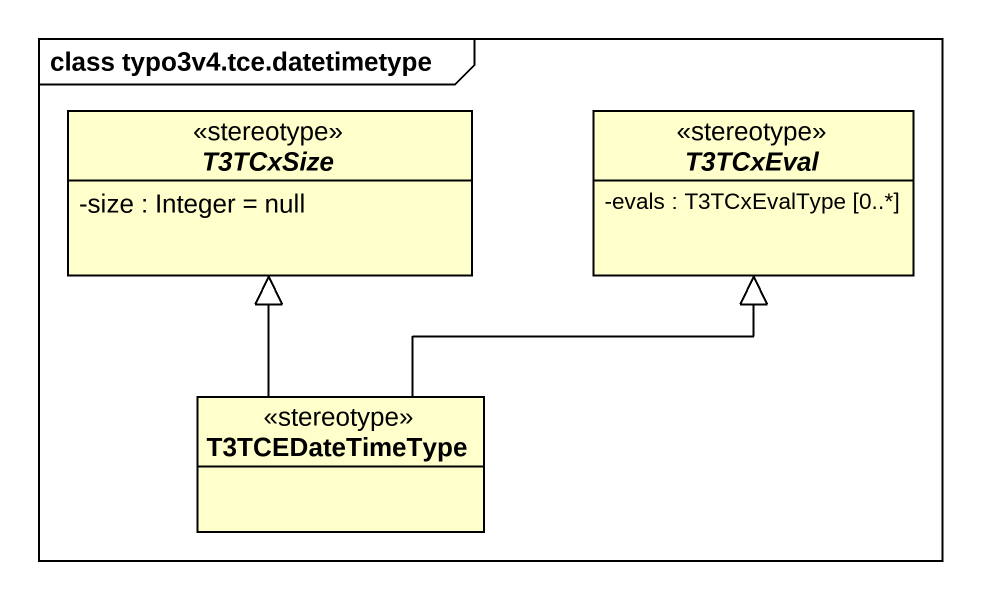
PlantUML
@startuml
mainframe class typo3v4.tce.datetimetype
hide circle
hide empty members
skinparam classAttributeIconSize 0
abstract class T3TCxSize <<stereotype>> {
  -size : Integer = null
}
abstract class T3TCxEval <<stereotype>> {
  -evals : T3TCxEvalType [0..*]
}
class T3TCEDateTimeType <<stereotype>>
T3TCEDateTimeType -up-|> T3TCxSize
T3TCEDateTimeType -up-|> T3TCxEval
@enduml
